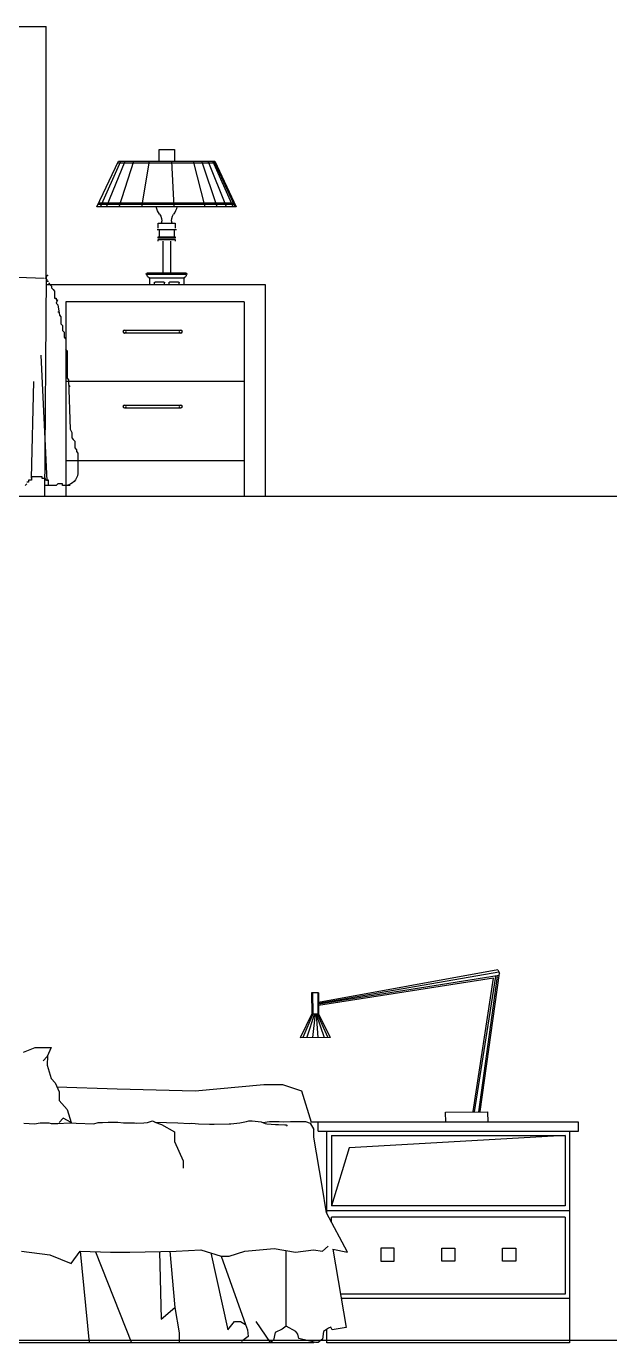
# Model space of a CAD drawing. Header units: inches. Extents: x 15.4 to 57.9, y 9.9 to 34.7.
# Drawn here: x 25.112 to 26.434, y 12.634 to 15.619 of the extents above; entities that cross this region are included whole.
import ezdxf

# ---------------------------------------------------------------- set-up
doc = ezdxf.new("R2010")
doc.units = ezdxf.units.IN
doc.header["$MEASUREMENT"] = 0
doc.layers.add('02', color=2, linetype='Continuous')
doc.layers.add('1', color=1, linetype='Continuous')

msp = doc.modelspace()

# ---------------------------------------------------------------- linework, layer by layer
at = {"layer": '02'}
for p, q in [((23.6566, 15.6192), (25.1566, 15.6192)), ((25.1566, 15.0474), (25.1566, 15.6192)), ((25.2719, 15.2097), (25.3206, 15.3133)), ((25.2803, 15.2097), (25.3263, 15.3133)), ((25.2937, 15.2097), (25.3357, 15.3133)), ((25.3206, 15.3133), (25.5394, 15.3133)), ((25.3226, 15.2097), (25.3557, 15.3133)), ((25.3739, 15.2097), (25.3912, 15.3133)), ((25.4132, 15.3133), (25.4132, 15.3401)), ((25.4132, 15.3401), (25.4477, 15.3401)), ((25.447, 15.2097), (25.4419, 15.3133)), ((25.4477, 15.3401), (25.4477, 15.3133)), ((25.5176, 15.2097), (25.4907, 15.3133)), ((25.5445, 15.2097), (25.5094, 15.3133)), ((25.5657, 15.2097), (25.5241, 15.3133)), ((25.5804, 15.2097), (25.5343, 15.3133)), ((25.5849, 15.2097), (25.5374, 15.3133)), ((25.5394, 15.3133), (25.5877, 15.2097)), ((25.3206, 15.3095), (25.5394, 15.3095)), ((25.5877, 15.2097), (25.2719, 15.2097)), ((25.585, 15.2156), (25.2747, 15.2156)), ((25.5837, 15.2182), (25.2759, 15.2182)), ((25.411, 15.1615), (25.411, 15.1729)), ((25.411, 15.1729), (25.4492, 15.1729)), ((25.4492, 15.1729), (25.4492, 15.1615)), ((25.4523, 15.1575), (25.4084, 15.1575)), ((25.411, 15.1387), (25.411, 15.1419)), ((25.411, 15.1419), (25.4492, 15.1419)), ((25.4492, 15.1387), (25.411, 15.1387)), ((25.411, 15.1324), (25.411, 15.1356)), ((25.411, 15.1356), (25.4492, 15.1356)), ((25.4139, 15.1418), (25.4139, 15.1575)), ((25.4472, 15.1575), (25.4472, 15.1418)), ((25.4492, 15.1419), (25.4492, 15.1387)), ((25.4492, 15.1356), (25.4492, 15.1324)), ((25.4216, 15.1324), (25.4216, 15.0598)), ((25.4389, 15.1324), (25.4389, 15.0598)), ((25.1524, 15.0474), (25.0515, 15.0509)), ((25.1566, 15.0542), (25.1534, 14.5542)), ((25.1548, 15.0493), (25.1583, 15.0454)), ((25.1583, 15.0454), (25.1583, 15.0416)), ((25.4736, 15.0598), (25.386, 15.0598)), ((25.4736, 15.0562), (25.386, 15.0562)), ((25.4694, 15.0485), (25.3908, 15.0485)), ((25.3908, 15.0474), (25.3908, 15.0342)), ((25.4694, 15.0342), (25.4694, 15.0478)), ((25.1566, 15.0342), (25.6534, 15.0342)), ((25.1583, 15.0416), (25.1618, 15.0416)), ((25.1618, 15.0377), (25.1654, 15.0339)), ((25.1654, 15.0339), (25.1689, 15.03)), ((25.1689, 15.03), (25.1689, 15.0261)), ((25.1689, 15.0261), (25.1724, 15.0223)), ((25.1724, 15.0223), (25.1759, 15.0184)), ((25.1759, 15.0184), (25.1759, 15.003)), ((25.4019, 15.0378), (25.4019, 15.0342)), ((25.4236, 15.0392), (25.4037, 15.0392)), ((25.4254, 15.0342), (25.4254, 15.0378)), ((25.4349, 15.0378), (25.4349, 15.0342)), ((25.4565, 15.0392), (25.4366, 15.0392)), ((25.4583, 15.0342), (25.4583, 15.0378)), ((25.6534, 15.0342), (25.6534, 14.5542)), ((25.1759, 15.003), (25.1794, 15.003)), ((25.1794, 15.003), (25.1794, 14.9991)), ((25.1794, 14.9991), (25.1829, 14.9991)), ((25.1829, 14.9991), (25.1797, 14.9914)), ((25.1797, 14.9914), (25.1833, 14.9875)), ((25.1833, 14.9875), (25.1868, 14.9644)), ((25.2014, 14.9942), (25.2014, 14.5542)), ((25.6054, 14.9942), (25.2014, 14.9942)), ((25.6054, 14.9942), (25.6054, 14.5542)), ((25.1833, 14.9721), (25.1868, 14.9721)), ((25.1868, 14.9644), (25.1903, 14.9605)), ((25.1903, 14.9605), (25.1903, 14.945)), ((25.1903, 14.945), (25.1938, 14.9412)), ((25.1938, 14.9412), (25.1938, 14.9296)), ((25.1938, 14.9296), (25.1973, 14.9257)), ((25.1973, 14.9257), (25.1973, 14.9142)), ((25.3345, 14.9302), (25.4619, 14.9302)), ((25.1973, 14.9142), (25.2008, 14.9103)), ((25.4619, 14.9238), (25.3345, 14.9238)), ((25.1589, 14.5886), (25.1454, 14.8734)), ((25.2008, 14.8871), (25.2043, 14.8833)), ((25.2043, 14.8833), (25.2043, 14.8215)), ((25.1238, 14.5946), (25.1292, 14.814)), ((25.6054, 14.8142), (25.2014, 14.8142)), ((25.2043, 14.8215), (25.2078, 14.8176)), ((25.2078, 14.8176), (25.2114, 14.7057)), ((25.2078, 14.806), (25.2114, 14.8022)), ((25.3345, 14.7602), (25.4619, 14.7602)), ((25.4619, 14.7538), (25.3345, 14.7538)), ((25.2114, 14.7057), (25.2149, 14.6979)), ((25.2149, 14.6979), (25.2149, 14.6864)), ((25.2149, 14.6864), (25.2184, 14.6825)), ((25.2184, 14.6825), (25.2219, 14.6786)), ((25.2219, 14.6786), (25.2219, 14.6632)), ((25.2219, 14.6632), (25.2254, 14.6593)), ((25.2254, 14.6593), (25.2254, 14.6555)), ((25.2254, 14.6555), (25.2289, 14.6516)), ((25.6054, 14.6342), (25.2014, 14.6342)), ((25.2289, 14.6516), (25.2289, 14.6053)), ((25.1481, 14.5975), (25.1235, 14.5975)), ((25.1235, 14.5975), (25.1235, 14.5898)), ((25.1481, 14.5937), (25.1481, 14.5975)), ((25.113, 14.5821), (25.1095, 14.5782)), ((25.1165, 14.586), (25.113, 14.586)), ((25.1165, 14.5898), (25.1165, 14.586)), ((25.1235, 14.5898), (25.1165, 14.5898)), ((25.1552, 14.5937), (25.1481, 14.5937)), ((25.1552, 14.5898), (25.1552, 14.5937)), ((25.1622, 14.5898), (25.1552, 14.5898)), ((25.1797, 14.5782), (25.1552, 14.5782)), ((25.1622, 14.5782), (25.1622, 14.5898)), ((25.1833, 14.5821), (25.1797, 14.5782)), ((25.1938, 14.5821), (25.1833, 14.5821)), ((25.1938, 14.5782), (25.1938, 14.5821)), ((25.2114, 14.5782), (25.1938, 14.5782)), ((26.1805, 13.4795), (25.7741, 13.4059)), ((26.1825, 13.4742), (25.7747, 13.4036)), ((26.1833, 13.4667), (25.7747, 13.4021)), ((26.1274, 13.1578), (26.1757, 13.4644)), ((26.1373, 13.1579), (26.1799, 13.4644)), ((26.1409, 13.1585), (26.1842, 13.4721)), ((26.1805, 13.4795), (26.1842, 13.4721)), ((26.1705, 13.4611), (25.7741, 13.3987)), ((26.1243, 13.1585), (26.1705, 13.4611)), ((25.774, 13.428), (25.7586, 13.4279)), ((25.7586, 13.4279), (25.7588, 13.3802)), ((25.7608, 13.4276), (25.761, 13.3802)), ((25.7726, 13.4276), (25.7728, 13.3802)), ((25.774, 13.428), (25.7742, 13.3801)), ((25.7588, 13.3802), (25.7329, 13.326)), ((25.7616, 13.3795), (25.7387, 13.3264)), ((25.7647, 13.3802), (25.748, 13.327)), ((25.7588, 13.3802), (25.7742, 13.3802)), ((25.7666, 13.3802), (25.7605, 13.3265)), ((25.7685, 13.3789), (25.7724, 13.3265)), ((25.7691, 13.3795), (25.7868, 13.3266)), ((25.771, 13.3802), (25.7949, 13.3266)), ((25.7742, 13.3802), (25.8004, 13.3262)), ((25.8004, 13.3262), (25.7329, 13.326)), ((25.1053, 13.2934), (25.1323, 13.3034)), ((25.1323, 13.3034), (25.1683, 13.3034)), ((25.1593, 13.2834), (25.1503, 13.2734)), ((25.1683, 13.3034), (25.1593, 13.2834)), ((25.1601, 13.2852), (25.1593, 13.2634)), ((25.1593, 13.2634), (25.1683, 13.2334)), ((25.1683, 13.2334), (25.1773, 13.2234)), ((25.1773, 13.2234), (25.1863, 13.2034)), ((25.1812, 13.2147), (25.3181, 13.2102)), ((25.1863, 13.2034), (25.1863, 13.1834)), ((25.3181, 13.2102), (25.4942, 13.2052)), ((25.4942, 13.2052), (25.6502, 13.2201)), ((25.6502, 13.2201), (25.6925, 13.2201)), ((25.6925, 13.2201), (25.7354, 13.2053)), ((25.7354, 13.2053), (25.7575, 13.1344)), ((25.1863, 13.1834), (25.2043, 13.1634)), ((25.2043, 13.1634), (25.2133, 13.1334)), ((25.1953, 13.1434), (25.1863, 13.1334)), ((25.2133, 13.1334), (25.1953, 13.1434)), ((25.2133, 13.1334), (25.2133, 13.1334)), ((25.2647, 13.131), (25.2744, 13.1337)), ((25.2744, 13.1337), (25.2842, 13.1337)), ((25.2842, 13.1337), (25.2976, 13.1344)), ((25.2976, 13.1344), (25.3195, 13.1344)), ((25.3195, 13.1344), (25.3323, 13.1331)), ((25.3785, 13.1331), (25.3865, 13.1337)), ((25.3865, 13.1337), (25.398, 13.1371)), ((25.398, 13.1371), (25.4041, 13.1344)), ((25.4033, 13.1344), (25.4182, 13.1293)), ((25.4041, 13.1344), (25.4551, 13.1331)), ((25.5958, 13.1331), (25.611, 13.1358)), ((25.611, 13.1358), (25.6159, 13.1371)), ((25.6159, 13.1371), (25.6238, 13.1378)), ((25.6238, 13.1378), (25.6445, 13.1351)), ((25.6445, 13.1351), (25.6536, 13.1311)), ((25.6482, 13.1338), (25.6634, 13.1358)), ((25.6634, 13.1358), (25.6847, 13.1358)), ((25.6847, 13.1358), (25.6956, 13.1351)), ((25.6956, 13.1351), (25.7103, 13.1358)), ((25.7103, 13.1358), (25.7444, 13.1358)), ((25.7444, 13.1358), (25.7553, 13.1324)), ((26.3633, 13.1344), (25.7575, 13.1344)), ((25.7733, 13.1144), (25.7733, 13.1344)), ((26.0623, 13.1573), (26.1575, 13.1577)), ((26.0624, 13.1343), (26.0623, 13.1573)), ((26.1576, 13.1346), (26.0624, 13.1343)), ((26.1575, 13.1577), (26.1576, 13.1346)), ((26.3633, 13.1144), (26.3633, 13.1344)), ((25.1064, 13.1324), (25.1301, 13.131)), ((25.1301, 13.131), (25.1435, 13.1331)), ((25.1435, 13.1331), (25.163, 13.1331)), ((25.163, 13.1331), (25.1679, 13.1317)), ((25.1679, 13.1317), (25.1831, 13.1317)), ((25.1831, 13.1317), (25.2099, 13.1331)), ((25.2099, 13.1331), (25.2251, 13.1324)), ((25.2251, 13.1324), (25.2647, 13.131)), ((25.3323, 13.1331), (25.3572, 13.1331)), ((25.3572, 13.1331), (25.3627, 13.1324)), ((25.3627, 13.1324), (25.3785, 13.1331)), ((25.4182, 13.1293), (25.4479, 13.1128)), ((25.4479, 13.1128), (25.4479, 13.0909)), ((25.4551, 13.1331), (25.4819, 13.1317)), ((25.4819, 13.1317), (25.4868, 13.1324)), ((25.4868, 13.1324), (25.502, 13.1304)), ((25.502, 13.1304), (25.527, 13.1297)), ((25.527, 13.1297), (25.5379, 13.1297)), ((25.5379, 13.1297), (25.5714, 13.1304)), ((25.5714, 13.1304), (25.5751, 13.1304)), ((25.5751, 13.1304), (25.5958, 13.1331)), ((25.6536, 13.1311), (25.6573, 13.1304)), ((25.6573, 13.1304), (25.6768, 13.129)), ((25.6768, 13.129), (25.6835, 13.129)), ((25.6835, 13.129), (25.6981, 13.1284)), ((25.6981, 13.1284), (25.7011, 13.1284)), ((25.7011, 13.1284), (25.703, 13.125)), ((25.7553, 13.1324), (25.7633, 13.1177)), ((25.7633, 13.1002), (25.7633, 13.1177)), ((25.7733, 13.1144), (26.3633, 13.1144)), ((25.7933, 12.927), (25.7933, 13.1144)), ((25.8033, 13.1044), (25.8033, 12.9444)), ((25.8033, 13.1044), (26.3333, 13.1044)), ((26.3333, 13.1044), (25.8437, 13.0761)), ((26.3333, 13.1044), (26.3333, 12.9444)), ((26.3433, 13.1144), (26.3433, 12.6344)), ((25.4479, 13.0909), (25.4676, 13.047)), ((25.7821, 12.9894), (25.7633, 13.1002)), ((25.8437, 13.0761), (25.8033, 12.9444)), ((25.4676, 13.047), (25.4676, 13.0305)), ((25.7924, 12.9288), (25.7821, 12.9894)), ((25.8398, 12.8397), (25.7924, 12.9288)), ((25.7933, 12.9344), (26.3433, 12.9344)), ((26.3333, 12.9444), (25.8033, 12.9444)), ((26.3333, 12.9194), (25.8033, 12.9194)), ((25.8033, 12.9082), (25.8033, 12.9194)), ((26.3333, 12.9194), (26.3333, 12.7444)), ((25.101, 12.8421), (25.1649, 12.8336)), ((25.2135, 12.8138), (25.2339, 12.8421)), ((25.2339, 12.8421), (25.2546, 12.6344)), ((25.2339, 12.8421), (25.3029, 12.8393)), ((25.2684, 12.8407), (25.3502, 12.6344)), ((25.3029, 12.8393), (25.3464, 12.8393)), ((25.3464, 12.8393), (25.4512, 12.8421)), ((25.4134, 12.8411), (25.4172, 12.6881)), ((25.4369, 12.8417), (25.4482, 12.7143)), ((25.4512, 12.8421), (25.5074, 12.845)), ((25.5074, 12.845), (25.5534, 12.8308)), ((25.5304, 12.8379), (25.5685, 12.6634)), ((25.5713, 12.8308), (25.6071, 12.8421)), ((25.6071, 12.8421), (25.6736, 12.8478)), ((25.6736, 12.8478), (25.7222, 12.8393)), ((25.7007, 12.6722), (25.7007, 12.843)), ((25.7222, 12.8393), (25.7631, 12.845)), ((25.7631, 12.845), (25.7835, 12.8421)), ((25.7835, 12.8421), (25.7963, 12.8535)), ((25.8063, 12.8468), (25.8365, 12.6686)), ((25.8063, 12.8468), (25.8398, 12.8397)), ((25.9156, 12.8491), (25.9156, 12.8191)), ((25.9456, 12.8491), (25.9156, 12.8491)), ((25.9456, 12.8191), (25.9456, 12.8491)), ((26.0533, 12.8491), (26.0833, 12.8491)), ((26.0533, 12.8191), (26.0533, 12.8491)), ((26.0833, 12.8491), (26.0833, 12.8191)), ((26.191, 12.8491), (26.221, 12.8491)), ((26.191, 12.8191), (26.191, 12.8491)), ((26.221, 12.8491), (26.221, 12.8191)), ((25.1649, 12.8336), (25.2135, 12.8138)), ((25.5534, 12.8308), (25.6083, 12.6758)), ((25.5534, 12.8308), (25.5713, 12.8308)), ((25.9156, 12.8191), (25.9456, 12.8191)), ((26.0833, 12.8191), (26.0533, 12.8191)), ((26.221, 12.8191), (26.191, 12.8191)), ((26.3333, 12.7444), (25.8236, 12.7444)), ((26.3433, 12.7344), (25.8253, 12.7344)), ((25.4172, 12.6881), (25.4482, 12.7143)), ((25.4482, 12.7143), (25.4482, 12.7143)), ((25.4482, 12.7143), (25.4581, 12.6565)), ((25.4581, 12.6565), (25.4581, 12.6344)), ((25.5685, 12.6634), (25.5834, 12.6826)), ((25.5834, 12.6826), (25.5971, 12.6826)), ((25.5971, 12.6826), (25.6083, 12.6758)), ((25.6083, 12.6758), (25.6132, 12.6634)), ((25.6132, 12.6634), (25.6145, 12.6482)), ((25.6651, 12.6352), (25.6328, 12.6821)), ((25.6762, 12.6574), (25.6718, 12.6401)), ((25.6918, 12.6648), (25.6762, 12.6574)), ((25.7007, 12.6722), (25.6918, 12.6648)), ((25.723, 12.6599), (25.7007, 12.6722)), ((25.7274, 12.6537), (25.723, 12.6599)), ((25.7853, 12.6599), (25.7831, 12.6426)), ((25.7965, 12.6673), (25.7853, 12.6599)), ((25.7933, 12.6344), (25.7933, 12.6652)), ((25.802, 12.6698), (25.7965, 12.6673)), ((25.8054, 12.6636), (25.802, 12.6698)), ((25.8365, 12.6686), (25.8054, 12.6636)), ((25.7633, 12.6344), (24.3233, 12.6344)), ((25.6145, 12.6482), (25.5996, 12.6372)), ((25.5996, 12.6372), (25.5996, 12.6372)), ((25.6718, 12.6401), (25.6651, 12.6352)), ((25.6651, 12.6352), (25.6651, 12.6352)), ((25.7297, 12.6438), (25.7274, 12.6537)), ((25.7675, 12.6352), (25.7297, 12.6438)), ((25.7633, 12.6361), (25.7633, 12.6344)), ((25.7731, 12.6352), (25.7675, 12.6352)), ((25.7831, 12.6426), (25.7731, 12.6352)), ((26.3433, 12.6344), (25.7933, 12.6344))]:
    msp.add_line(p, q, dxfattribs=at)
at = {"layer": '02', "extrusion": (0, 0, -1)}
for centre, major_axis, ratio, start_param, end_param in [((25.462, 15.2178), (-0.0564, 0), 0.833333, 5.734883, 6.11029), ((25.3881, 15.1797), (-0.0306, 0), 0.833333, 2.576812, 3.41117), ((25.4716, 15.1797), (0.0306, 0), 0.833333, 2.872015, 3.706373), ((25.3976, 15.2178), (-0.0564, 0), 0.833333, 3.314488, 3.689895), ((25.3856, 15.0579), (-0.0023, 0), 0.833333, 4.955217, 8.048783), ((25.398, 15.0572), (0.013, 0), 0.833333, 2.22372, 3.033155), ((25.389, 15.0474), (-0.00175, 0), 0.833333, 2.22372, 3.141593), ((25.4712, 15.0478), (-0.00175, 0), 0.833333, 6.283185, 7.152178), ((25.4616, 15.0572), (0.013, 0), 0.833333, 0.108437, 0.868993), ((25.474, 15.0579), (-0.0023, 0), 0.833333, 1.375995, 4.469561), ((25.4037, 15.0378), (-0.00175, 0), 0.833333, 6.283185, 7.853982), ((25.4236, 15.0378), (-0.00175, 0), 0.833333, 1.570796, 3.141593), ((25.4366, 15.0378), (0.00175, 0), 0.833333, 3.141593, 4.712389), ((25.4565, 15.0378), (-0.00175, 0), 0.833333, 1.570796, 3.141593), ((25.1983, 14.612), (0, 0.0343), 0.909091, 1.769233, 2.965742)]:
    msp.add_ellipse(centre, major_axis=major_axis, ratio=ratio, start_param=start_param, end_param=end_param, dxfattribs=at)
for centre, major_axis in [((25.3345, 14.927), (0.00381, 0)), ((25.4619, 14.927), (-0.00381, 0)), ((25.3345, 14.757), (0.00381, 0)), ((25.4619, 14.757), (-0.00381, 0))]:
    msp.add_ellipse(centre, major_axis=major_axis, ratio=0.833333, dxfattribs=at)
at = {"layer": '02'}
msp.add_point((25.1598, 15.0542), dxfattribs=at)
at = {"layer": '1'}
for p, q in [((15.7844, 14.5542), (36.0806, 14.5542)), ((15.7844, 12.6401), (36.0806, 12.6401))]:
    msp.add_line(p, q, dxfattribs=at)

doc.saveas('drawing.dxf')
